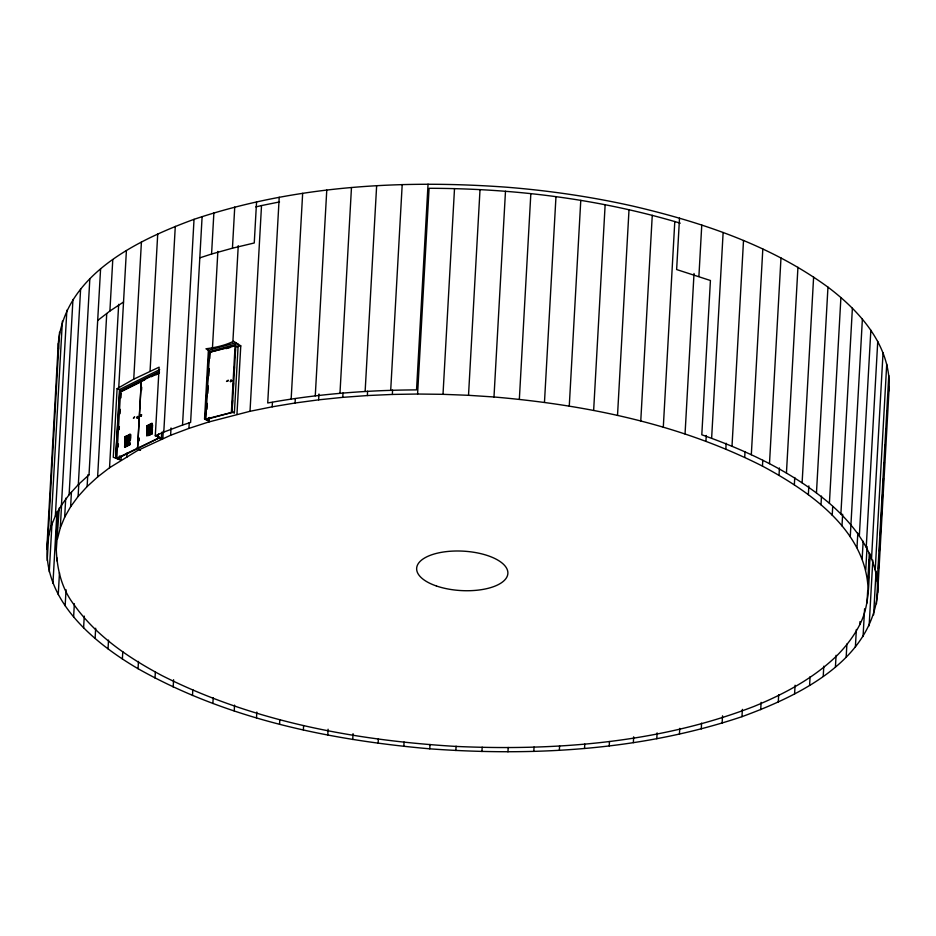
<?xml version="1.0" encoding="UTF-8"?>
<svg xmlns="http://www.w3.org/2000/svg" width="936" height="936" viewBox="0 0 936 936"><rect width="100%" height="100%" fill="white"/><g stroke="black" fill="none" stroke-linecap="round" stroke-linejoin="round"><path stroke-width="1.4" d="M46.8 549.21L58.301 343.477C64.783 274.962 136.89 240.259 194.033 219.328C294.115 185.691 401.544 179.595 506.236 187.177A416.029 179.759 3.2 0 1 632.642 206.049C701.438 222.078 770.386 245.103 827.962 287.141C859.423 310.869 890.089 344.928 889.2 386.79L877.699 592.523C871.217 661.038 799.11 695.74 741.967 716.672C641.885 750.309 534.456 756.405 429.764 748.823C329.039 739.955 226.875 718.895 138.06 668.702C92.231 641.839 39.078 597.25 48.017 537.966L59.53 332.245M47.221 560.535L48.766 532.806M48.017 537.966L50.883 526.863L62.384 321.13M49.269 571.896L52.042 522.288M50.883 526.863L55.364 515.923L66.865 310.19M52.954 583.257L56.956 511.77M870.316 554.089C868.14 577.629 870.913 602.772 859.833 624.546C854.077 635.918 846.261 646.074 837.381 655.165C813.805 678.272 784.204 694.056 753.878 706.469C659.424 742.938 556.382 750.871 455.984 746.425C355.072 740.399 252.931 721.504 162.045 675.616C128.782 657.938 96.338 636.106 74.236 604.995C53.305 577.957 54.534 542.424 58.512 510.307M56.312 549.701L59.214 508.084M56.71 560.769L56.874 557.856M55.364 515.923L61.448 505.206L72.95 299.473M57.505 538.726L60.29 527.869L61.6 504.527M58.254 594.571L59.483 572.692M60.29 527.869L64.666 517.187L65.731 498.209M61.448 505.206L69.112 494.746L80.613 289.013M65.157 605.791L66.046 589.738M64.666 517.187L70.621 506.704L71.428 492.114M69.112 494.746L78.332 484.591L89.833 278.858M70.621 506.704L78.109 496.49L78.846 483.362M73.616 616.871L74.353 603.743M78.109 496.49L87.118 486.556L87.773 474.891M89.014 474.821L100.573 269.041M83.608 627.775L84.263 616.099M87.118 486.556L97.613 476.962L106.739 313.548M97.636 320.521L109.898 311.033L112.776 259.6M95.098 638.446L95.671 628.231M97.613 476.962L109.535 467.743L118.673 304.329M163.25 431.32L162.841 438.61L155.294 435.743L159.132 367.169L133.743 379.162L117.105 388.674L113.279 457.248L120.978 460.173L121.224 455.797M118.743 387.726L126.407 250.579M119.516 456.031L119.352 458.921L115.643 458.125L119.48 389.551L159.67 369.626M115.643 458.125L119.82 391.049L158.968 371.65M118.217 446.94L118.381 443.968M119.188 429.601L119.352 426.547M120.077 413.712L120.311 409.383M120.966 397.835L121.224 393.167M108.038 648.859L108.529 640.095M125.728 440.283L125.026 439.429L129.788 437.077L130.502 437.826L125.728 440.283L125.014 439.534M125.787 439.335L125.073 438.586L129.835 436.129L130.56 436.878L125.787 439.335L125.073 438.481M125.833 438.481L125.12 437.732L129.893 435.263L130.607 436.024L125.833 438.481L125.12 437.627M126.746 457.388L126.992 453.012M129.952 434.187L129.379 444.483L124.605 446.835L125.178 436.55L130.689 434.479M130.56 436.878L130.361 440.4L129.648 439.639L124.874 442.003L125.599 442.763M133.743 379.162L141.418 242.003M122.382 658.956L122.78 651.655M137.627 447.888L141.359 381.116M138.703 440.961L138.867 438.06M141.547 390.148L141.71 387.247M138.774 440.926L138.938 438.013M150.064 371.077L157.728 233.918M151.433 433.543L152.006 423.259L147.244 425.623L146.671 435.907L152.182 433.836L151.468 432.994L146.706 435.345L151.456 433.087L152.182 433.836M147.467 435.345L146.741 434.596L151.515 432.128L152.229 432.888L147.467 435.345L146.753 434.491M147.514 434.491L146.788 433.742L151.562 431.274L152.275 432.034L147.514 434.491L146.8 433.637M151.609 430.525L152.322 431.274L147.56 433.625L146.847 432.783M147.654 431.917L146.94 431.063L151.702 428.711L152.428 429.46L147.654 431.917L146.94 431.168L151.702 428.805L152.416 429.554L146.893 432.022L147.607 432.771L152.369 430.408L151.655 429.671M147.701 431.063L151.281 429.203M138.06 668.702L138.458 661.413M116.087 457.903L117.573 458.488L159.319 437.802L157.833 437.217L158.594 434M158.722 438.095L160.208 438.68L161.401 438.083L161.717 432.256M155.294 435.743L163.788 432.081L175.289 226.348M155.013 678.073L155.341 672.235M109.535 467.743L137.51 450.555L170.621 435.263L171.031 427.963M163.788 432.081L182.532 425.061L194.033 219.328M173.183 687.012L173.593 679.723M170.621 435.263L188.932 428.395L189.259 422.569M202.106 216.707L190.605 422.44L182.532 425.061M199.801 257.856L211.571 254.03L213.876 212.893M206.774 419.305L207.897 420.018L206.797 420.322L204.551 418.895L208.377 350.31L235.966 342.787L232.128 411.372L234.386 412.799L238.212 344.226M205.265 418.696L209.009 351.831L235.147 344.705L231.414 411.559L232.537 412.285L206.388 419.41L204.551 418.895M235.661 345.162L209.559 352.275L205.826 419.047L232.491 412.296M206.961 409.243L207.289 403.416M207.85 393.284L208.26 385.983M208.833 375.862L209.231 368.597M209.804 358.441L210.132 352.544L209.009 351.831M192.488 695.506L192.816 689.668M188.932 428.395L208.319 422.101L208.564 417.725M212.39 349.151L217.866 251.386M209.208 421.855L209.453 417.479M211.571 254.03L232.444 248.192L234.737 207.043M232.865 341.979L238.259 245.677M212.87 703.498L213.197 697.659M232.163 407.581L232.573 400.327M233.134 390.16L233.544 382.906M234.035 374.189L234.433 366.935M235.006 356.768L235.416 349.514M236.948 414.426L240.774 345.852L233.544 341.254L232.175 341.933A65.684 28.384 3.2 0 1 209.29 348.332L205.967 348.789L209.5 351.035M256.558 201.825L254.253 242.974L232.444 248.192M208.319 422.101L250.017 411.29L261.518 205.569L279.525 201.93M234.234 710.962L234.55 705.124M279.221 197.25L267.719 402.983C316.801 394.079 366.69 390.125 416.543 389.891L428.045 184.158M250.017 411.29L272.177 406.821L272.423 402.445M256.487 717.877L256.815 712.05M291.154 399.075L302.656 193.343M272.177 406.821L295.074 403.006L295.32 398.619M279.56 724.218L279.805 719.842M315.268 395.834L326.769 190.102M295.074 403.006L318.638 399.836L318.965 394.009M303.358 729.951L303.603 725.575M339.967 393.295L351.468 187.563M318.638 399.836L342.763 397.355L343.009 392.98M327.775 735.053L328.103 729.214M365.134 391.447L376.646 185.714M342.763 397.355L367.357 395.554L367.602 391.178M352.72 739.51L353.047 733.672M390.698 390.312L402.199 184.579M367.357 395.554L392.336 394.442L392.582 390.066M378.109 743.301L378.355 738.925M392.336 394.442L417.585 394.033L429.086 188.3C513.829 188.417 598.935 198.853 680.238 223.177M403.825 746.413L404.071 742.026M417.585 394.033L443.009 394.325L454.51 188.592M429.764 748.823L430.01 744.448M443.009 394.325L468.515 395.308L480.016 189.575M455.844 750.543L456.089 746.167M868.187 592.02C867.485 531.379 810.576 491.997 762.454 466.105C679.29 423.938 586.31 404.925 493.986 396.981L505.487 191.248M481.935 751.549L482.18 747.162M519.34 399.344L530.841 193.612M507.955 751.842L508.201 747.454M544.471 402.375L555.972 196.642M533.801 751.421L534.046 747.033M569.264 406.084L580.776 200.351M559.354 750.286L559.599 745.898M593.646 410.436L605.147 204.703M584.532 748.437L584.778 744.062M617.514 415.42L629.015 209.687M609.231 745.898L609.476 741.523M640.762 421.024L652.263 215.292M633.344 742.657L633.66 736.819M663.296 427.214L674.798 221.481M679.513 218.123L676.634 269.545L710.424 280.496L701.801 434.795C747.431 450.883 792.172 471.908 829.401 503.287C855.352 525.669 878.682 556.639 877.699 592.523M656.779 738.75L657.107 732.911M685.047 433.976L694.021 273.476M698.899 276.471L701.766 225.038M679.442 734.175L679.77 728.337M705.919 441.265L706.247 435.439M711.629 438.235L723.13 232.502M701.263 728.957L701.59 723.118M725.833 449.081L726.16 443.243M731.999 446.226L743.512 240.494M722.124 723.107L722.533 715.818M744.705 457.376L745.033 451.538M751.315 454.709L762.817 248.988M741.967 716.672L742.377 709.371M762.454 466.105L762.782 460.278M769.486 463.659L780.987 257.926M760.711 709.652L761.12 702.351M779.021 475.266L779.431 467.965M786.439 473.019L797.94 267.298M778.272 702.082L778.682 694.781M794.348 484.789L794.758 477.5M802.117 482.777L813.618 277.044M794.582 693.997L795.073 685.246M808.353 494.664L808.844 485.901M816.461 492.874L827.962 287.141M809.593 685.421L810.085 676.669M821.001 504.832L821.48 496.08M829.401 503.287L840.902 297.554M823.224 676.4L823.797 666.186M832.221 515.256L832.712 506.505M840.891 513.958L852.392 308.225M841.99 525.915L842.646 514.238M835.427 666.958L836.082 655.294M850.262 536.737L862.384 319.129M846.167 657.142L846.893 644.015M856.99 547.7L857.809 533.11M859.342 535.942L870.843 330.209M855.387 646.987L856.358 629.472M862.173 558.757L863.156 541.242M859.833 624.546L859.985 621.633M866.245 547.162L877.746 341.429M865.777 569.86L867.075 546.507M863.05 636.527L864.607 608.798M867.789 580.963L869.333 553.235M866.993 603.006L867.649 591.33M868.14 582.578L868.468 576.74M869.041 566.526L869.439 559.237M871.545 558.464L883.046 352.743M869.135 625.81L872.808 560.149M875.23 569.837L886.731 364.104M873.616 614.87L876.061 571.1M877.278 581.197L888.779 375.465M876.47 603.755L877.863 578.951M878.436 568.737L878.845 561.448M879.407 551.234L879.735 545.395M880.308 535.181L880.717 527.892M881.209 519.129L881.618 511.84M882.192 501.626L882.589 494.325M883.081 485.573L883.49 478.284M884.064 468.07L884.391 462.232M884.965 452.018L885.362 444.717M885.936 434.503L886.263 428.676M886.837 418.462L887.246 411.161M887.819 400.947L888.287 395.226M888.744 391.002L889.2 386.79M137.054 417.807C136.937 415.104 139.3 417.854 136.948 417.854M140.529 415.116L140.798 416.204M140.751 414.882C143.009 414.11 140.002 417.76 140.763 415.057M231.601 380.765L230.701 381.736M137.405 417.093L137.136 417.924M230.841 381.35L231.122 380.835M231.625 381.268L231.133 380.168M231.028 381.034L230.537 381.233M137.452 417.795L137.756 416.403L137.358 417.491M78.332 484.591L89.072 474.774M140.599 415.689L141.149 414.999L140.482 415.525M140.739 415.631L140.973 414.917M140.821 414.671L141.511 414.683M140.88 416.099L141.394 414.73M109.898 311.033L123.54 302.012M134.503 417.573L133.368 418.181L134.608 416.649M230.993 380.554L230.431 380.999L231.098 380.273M159.506 372.118L120.557 391.423L116.824 458.195L159.097 437.908M140.88 381.923L121.306 391.622L119.82 391.049M144.612 380.156L141.289 381.151L137.557 447.923L138.376 448.18M151.316 376.752L159.143 372.879M156.055 374.821L158.605 373.558M147.946 426.687L147.233 425.938L151.995 423.481M152.662 425.096L147.9 427.541L147.186 426.804L151.948 424.336M149.14 426.102L151.515 424.921L147.946 426.594L147.233 425.845M151.901 425.19L147.127 427.658L147.853 428.395L152.615 425.95M151.854 426.137L147.081 428.606L147.794 429.343L152.568 426.898M152.521 427.752L147.748 430.209L147.034 429.46L151.808 426.991M146.987 430.314L151.749 427.846M124.979 440.294L125.693 441.043L124.968 440.388L129.741 437.931L130.455 438.68L125.681 441.137L125.354 447.034L130.116 444.682M125.635 441.991L130.408 439.546L129.694 438.785L124.921 441.254L125.635 441.991L124.933 441.149M129.601 440.493L124.827 442.857L125.553 443.617M129.589 440.599L124.827 442.962L125.541 443.711M129.168 441.078L125.588 442.845L124.874 442.108L129.636 439.745L130.35 440.493M129.542 441.347L124.781 443.816L125.494 444.565M126.734 443.02L129.121 441.839M126.734 443.114L129.121 441.932M129.496 442.213L124.734 444.67L125.447 445.419M126.688 443.886L129.074 442.705M147.56 433.532L152.322 431.18L151.609 430.42L146.835 432.888L147.56 433.625M126.688 443.968L129.063 442.786M130.174 443.816L125.401 446.273L124.687 445.524L129.449 443.067M130.221 442.962L125.447 445.325L124.734 444.565M129.402 443.921L124.64 446.285L125.354 447.127L124.64 446.285L129.402 444.027M148.602 435.603L150.989 434.339M228.045 381.069L226.512 381.443L228.255 380.168M233.684 346.215L209.559 352.275M225.997 348.637L230.233 347.49M231.414 411.559L232.128 411.372M234.386 412.799L232.151 412.39M255.844 206.926L261.518 205.569M236.656 346.835L240.774 345.852M468.515 395.308L493.986 396.981M117.105 388.674L119.679 389.645M147.244 425.623L147.993 425.915L147.759 430.115L147.034 429.355M158.43 436.925L161.401 438.083M117.866 458.336L119.352 458.921M136.984 447.923L140.494 450.391M231.215 380.648L230.385 381.42M151.562 431.379L152.275 432.128M151.503 432.233L152.229 432.982M129.928 434.515L130.642 435.263L125.88 437.627L125.167 436.878L129.94 434.409L130.654 435.17L125.892 437.533L125.167 436.773M129.882 435.369L130.595 436.117M129.835 436.223L130.549 436.972M129.776 437.17L130.502 437.919M129.73 438.036L130.455 438.773M129.683 438.89L130.408 439.627M147.186 426.699L147.9 427.448M147.139 427.553L147.853 428.314M147.081 428.501L147.806 429.261M124.781 443.711L125.494 444.471M124.687 445.431L125.401 446.18M231.73 380.659L230.782 380.262L230.443 381.584M58.301 343.477L58.512 349.14M147.607 432.678L152.369 430.314L151.655 429.565L146.893 431.929L147.607 432.678M436.41 585.983A45.7 19.75 3.2 0 0 507.745 574.482A45.7 19.75 3.2 0 0 442.588 552.135A45.7 19.75 3.2 0 0 436.41 585.983"/></g></svg>
